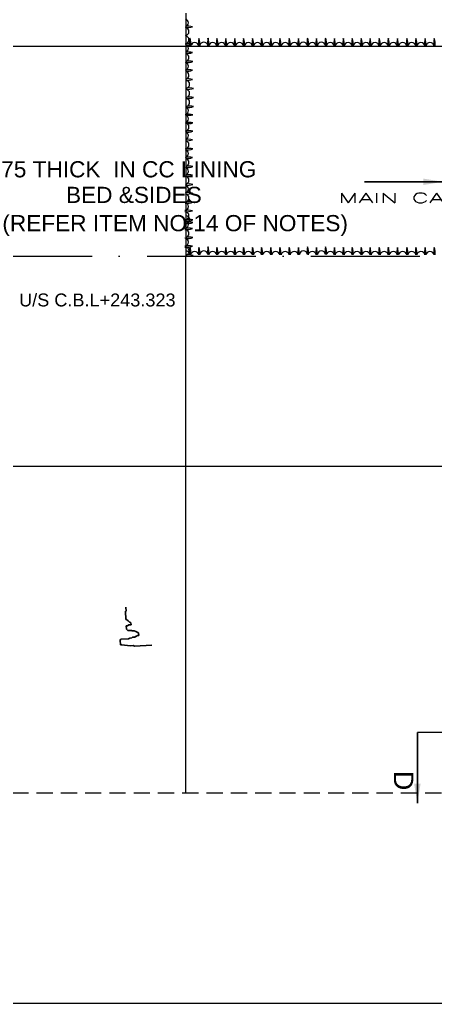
# Model space of a CAD drawing. Header units: feet. Extents: x 231797 to 1357550, y -93095 to 44152.
# Drawn here: x 243148.4 to 243212.6, y 17250.6 to 17402.7 of the extents above; entities that cross this region are included whole.
import ezdxf

# ---------------------------------------------------------------- set-up
doc = ezdxf.new("R2010")
doc.units = ezdxf.units.FT
doc.header["$LTSCALE"] = 2
doc.header["$MEASUREMENT"] = 0
doc.linetypes.add('ACAD_ISO10W100', pattern=[18, 12, -3, 0, -3])
doc.linetypes.add('DASHED', pattern=[0.75, 0.5, -0.25])
doc.styles.add('ROMANT', font='romant')
doc.styles.get("Standard").update_dxf_attribs({"font": 'arial.ttf'})
doc.dimstyles.get("Standard").update_dxf_attribs({"dimtxt": 2, "dimasz": 3, "dimexe": 0.18, "dimexo": 0.0625, "dimgap": 0.09, "dimtad": 0, "dimtih": 1, "dimtoh": 1, "dimdec": 0, "dimlfac": 50, "dimzin": 0, "dimdsep": 46, "dimtxsty": 'Standard', "dimcen": 0.09, "dimclrd": 5, "dimclre": 5, "dimclrt": 6, "dimadec": 0, "dimazin": 0, "dimtfac": 1, "dimtdec": 0, "dimtofl": 0, "dimtmove": 0, "dimatfit": 3, "dimfxl": 1, "dimtolj": 1, "dimtzin": 0, "dimarcsym": 0})

# ---------------------------------------------------------------- blocks, each defined once
blk = doc.blocks.new('A$C717C14BF')
for p, q in [((0, 14.57), (6.64, 14.98)), ((6.32, 11.49), (6.07, 11.21)), ((7.38, 11.56), (6.32, 11.49)), ((6.64, 14.98), (7.19, 14.74)), ((7.19, 14.74), (8.25, 14.81)), ((7.63, 11.84), (7.38, 11.56)), ((8.43, 11.89), (7.63, 11.84)), ((8.25, 14.81), (11.47, 14.47)), ((8.94, 12.19), (8.43, 11.89)), ((11.87, 12.36), (8.94, 12.19)), ((11.47, 14.47), (12, 14.5)), ((12.12, 12.65), (11.87, 12.36)), ((12, 14.5), (12.12, 12.65)), ((5.56, 10.92), (5.02, 10.88)), ((5.02, 10.88), (5.09, 9.82)), ((5.09, 9.82), (5.64, 9.59)), ((5.8, 11.2), (5.56, 10.92)), ((5.64, 9.59), (6.18, 9.36)), ((6.07, 11.21), (5.8, 11.2)), ((6.18, 9.36), (6.73, 9.12)), ((6.73, 9.12), (7.53, 9.17)), ((7.53, 9.17), (7.81, 8.92)), ((7.81, 8.92), (9.14, 9)), ((9.14, 9), (9.42, 8.75)), ((9.42, 8.75), (9.7, 8.51)), ((9.7, 8.51), (9.78, 7.18)), ((8.74, 6.85), (7.94, 6.8)), ((7.94, 6.8), (7.99, 6)), ((7.99, 6), (8.27, 5.76)), ((8.27, 5.76), (8.53, 5.77)), ((8.53, 5.77), (8.82, 5.52)), ((9.25, 7.15), (8.74, 6.85)), ((8.82, 5.52), (9.1, 5.27)), ((9.1, 5.27), (9.66, 4.78)), ((9.78, 7.18), (9.25, 7.15)), ((9.66, 4.78), (9.93, 4.79)), ((9.93, 4.79), (10.12, 1.61)), ((10.12, 1.61), (9.86, 1.59)), ((9.86, 1.59), (9.95, 0))]:
    blk.add_line(p, q)

msp = doc.modelspace()

# ---------------------------------------------------------------- linework, layer by layer
at = {"color": 7, "lineweight": 13, "ltscale": 0.25}
for p, q in [((243174.0728, 17444.1104), (243174.0728, 17366.1104)), ((243078.6617, 17398.6104), (243217.2729, 17398.6104)), ((243174.0728, 17283.101), (243174.0728, 17366.1104)), ((243217.2729, 17333.6104), (243078.6617, 17333.6104)), ((243238.6549, 17292.4363), (243209.8229, 17292.4588)), ((243078.6617, 17250.5963), (243447.6464, 17250.5963))]:
    msp.add_line(p, q, dxfattribs=at)
at = {"color": 7, "linetype": 'ACAD_ISO10W100', "lineweight": 13, "ltscale": 0.7}
msp.add_line((243066.892, 17366.1104), (243456.096, 17366.1104), dxfattribs=at)
at = {"color": 7, "linetype": 'DASHED', "lineweight": 13, "ltscale": 2.5}
msp.add_line((243217.2729, 17283.101), (243078.6617, 17283.101), dxfattribs=at)
at = {"color": 7, "lineweight": 13}
for centre, radius, start, end in [((243173.8771, 17402.2206), 0.5969, 283.300811, 76.683059), ((243174.4783, 17399.0286), 2.6547, 76.562353, 100.062938), ((243174.2028, 17404.1126), 2.6547, 265.930192, 289.640631), ((243173.9246, 17400.8442), 0.6311, 278.163355, 81.820516), ((243173.9264, 17399.5945), 0.6311, 278.631489, 82.000461), ((243173.8478, 17398.2587), 0.6311, 285.919225, 74.064646), ((243174.544, 17396.3682), 2.6547, 76.562353, 101.359641), ((243174.2685, 17401.4521), 2.6547, 264.651817, 289.640631), ((243177.2956, 17399.2396), 2.6547, 166.562353, 191.920984), ((243172.2117, 17398.9641), 2.6547, 354.099854, 19.640631), ((243175.4405, 17398.5256), 0.6311, 7.999539, 172.000461), ((243178.6635, 17399.1588), 2.6547, 166.562353, 191.920984), ((243173.5796, 17398.8833), 2.6547, 354.099854, 19.640631), ((243176.8567, 17398.6004), 0.6311, 7.999539, 172.000461), ((243180.0791, 17399.2366), 2.6547, 166.562353, 191.920984), ((243174.9952, 17398.9611), 2.6547, 354.099854, 19.640631), ((243178.2239, 17398.5226), 0.6311, 7.999539, 172.000461), ((243181.4464, 17399.1588), 2.6547, 166.562353, 191.920984), ((243176.3624, 17398.8833), 2.6547, 354.099854, 19.640631), ((243179.6013, 17398.5226), 0.6311, 7.999539, 172.000461), ((243182.8237, 17399.1588), 2.6547, 166.562353, 191.920984), ((243177.7398, 17398.8833), 2.6547, 354.099854, 19.640631), ((243180.9786, 17398.5226), 0.6311, 7.999539, 172.000461), ((243184.2011, 17399.1588), 2.6547, 166.562353, 191.920984), ((243179.1171, 17398.8833), 2.6547, 354.099854, 19.640631), ((243182.356, 17398.5226), 0.6311, 7.999539, 172.000461), ((243185.5784, 17399.1588), 2.6547, 166.562353, 191.920984), ((243180.4945, 17398.8833), 2.6547, 354.099854, 19.640631), ((243183.7333, 17398.5226), 0.6311, 7.999539, 172.000461), ((243186.9557, 17399.1588), 2.6547, 166.562353, 191.920984), ((243181.8718, 17398.8833), 2.6547, 354.099854, 19.640631), ((243185.1374, 17398.5226), 0.6311, 7.999539, 172.000461), ((243188.3598, 17399.1588), 2.6547, 166.562353, 191.920984), ((243183.2759, 17398.8833), 2.6547, 354.099854, 19.640631), ((243186.5472, 17398.5239), 0.6311, 7.999539, 172.000461), ((243189.7696, 17399.1601), 2.6547, 166.562353, 191.920984), ((243184.6857, 17398.8846), 2.6547, 354.099854, 19.640631), ((243187.9513, 17398.5239), 0.6311, 7.999539, 172.000461), ((243191.1737, 17399.1601), 2.6547, 166.562353, 191.920984), ((243186.0898, 17398.8846), 2.6547, 354.099854, 19.640631), ((243189.4012, 17398.5226), 0.6311, 7.999539, 172.000461), ((243192.6237, 17399.1588), 2.6547, 166.562353, 191.920984), ((243187.5397, 17398.8833), 2.6547, 354.099854, 19.640631), ((243190.8053, 17398.5226), 0.6311, 7.999539, 172.000461), ((243194.0278, 17399.1588), 2.6547, 166.562353, 191.920984), ((243188.9438, 17398.8833), 2.6547, 354.099854, 19.640631), ((243192.2209, 17398.6004), 0.6311, 7.999539, 172.000461), ((243195.4433, 17399.2366), 2.6547, 166.562353, 191.920984), ((243190.3594, 17398.9611), 2.6547, 354.099854, 19.640631), ((243193.5882, 17398.5226), 0.6311, 7.999539, 172.000461), ((243196.8112, 17399.1558), 2.6547, 166.562353, 191.920984), ((243191.7273, 17398.8803), 2.6547, 354.099854, 19.640631), ((243195.0044, 17398.5974), 0.6311, 7.999539, 172.000461), ((243198.2268, 17399.2336), 2.6547, 166.562353, 191.920984), ((243193.1429, 17398.9582), 2.6547, 354.099854, 19.640631), ((243196.3717, 17398.5196), 0.6311, 7.999539, 172.000461), ((243199.5941, 17399.1558), 2.6547, 166.562353, 191.920984), ((243194.5102, 17398.8803), 2.6547, 354.099854, 19.640631), ((243197.749, 17398.5196), 0.6311, 7.999539, 172.000461), ((243200.9714, 17399.1558), 2.6547, 166.562353, 191.920984), ((243195.8875, 17398.8803), 2.6547, 354.099854, 19.640631), ((243199.1264, 17398.5196), 0.6311, 7.999539, 172.000461), ((243202.3488, 17399.1558), 2.6547, 166.562353, 191.920984), ((243197.2648, 17398.8803), 2.6547, 354.099854, 19.640631), ((243200.5037, 17398.5196), 0.6311, 7.999539, 172.000461), ((243203.7261, 17399.1558), 2.6547, 166.562353, 191.920984), ((243198.6422, 17398.8803), 2.6547, 354.099854, 19.640631), ((243201.881, 17398.5196), 0.6311, 7.999539, 172.000461), ((243205.1035, 17399.1558), 2.6547, 166.562353, 191.920984), ((243200.0195, 17398.8803), 2.6547, 354.099854, 19.640631), ((243203.2851, 17398.5196), 0.6311, 7.999539, 172.000461), ((243206.5076, 17399.1558), 2.6547, 166.562353, 191.920984), ((243201.4236, 17398.8803), 2.6547, 354.099854, 19.640631), ((243204.6949, 17398.5209), 0.6311, 7.999539, 172.000461), ((243207.9174, 17399.1571), 2.6547, 166.562353, 191.920984), ((243202.8334, 17398.8816), 2.6547, 354.099854, 19.640631), ((243206.099, 17398.5209), 0.6311, 7.999539, 172.000461), ((243209.3215, 17399.1571), 2.6547, 166.562353, 191.920984), ((243204.2375, 17398.8816), 2.6547, 354.099854, 19.640631), ((243207.549, 17398.5196), 0.6311, 7.999539, 172.000461), ((243210.7714, 17399.1558), 2.6547, 166.562353, 191.920984), ((243205.6874, 17398.8803), 2.6547, 354.099854, 19.640631), ((243208.9531, 17398.5196), 0.6311, 7.999539, 172.000461), ((243212.1755, 17399.1558), 2.6547, 166.562353, 191.920984), ((243207.0915, 17398.8803), 2.6547, 354.099854, 19.640631), ((243210.3629, 17398.5209), 0.6311, 7.999539, 172.000461), ((243213.5853, 17399.1571), 2.6547, 166.562353, 191.920984), ((243208.5013, 17398.8816), 2.6547, 354.099854, 19.640631), ((243211.767, 17398.5209), 0.6311, 7.999539, 172.000461), ((243214.9894, 17399.1571), 2.6547, 166.562353, 191.920984), ((243209.9054, 17398.8816), 2.6547, 354.099854, 19.640631), ((243173.9303, 17396.8518), 0.6311, 278.234193, 81.749677), ((243174.484, 17395.0362), 2.6547, 76.562353, 100.046009), ((243174.2085, 17400.1202), 2.6547, 265.946903, 289.640631), ((243173.8785, 17395.4843), 0.5973, 283.758547, 76.225323), ((243174.54, 17393.624), 2.6547, 76.562353, 101.281352), ((243174.2646, 17398.7079), 2.6547, 264.728911, 289.640631), ((243174.4801, 17392.292), 2.6547, 76.562353, 99.968057), ((243174.2046, 17397.3759), 2.6547, 266.023855, 289.640631), ((243173.9264, 17394.1076), 0.6311, 283.41681, 81.423293), ((243174.5002, 17390.8725), 2.6547, 76.562353, 99.265114), ((243174.2248, 17395.9565), 2.6547, 266.718857, 289.640631), ((243174.025, 17392.7057), 0.6311, 277.999539, 82.000461), ((243174.6612, 17389.4833), 2.6547, 76.562353, 101.920984), ((243174.3858, 17394.5672), 2.6547, 264.099854, 289.640631), ((243174.025, 17391.3016), 0.6311, 277.999539, 82.000461), ((243174.6612, 17388.0792), 2.6547, 76.562353, 101.920984), ((243174.3858, 17393.1631), 2.6547, 264.099854, 289.640631), ((243174.025, 17389.8975), 0.6311, 277.999539, 82.000461), ((243173.844, 17388.6272), 0.6311, 286.312356, 73.671514), ((243174.54, 17385.4179), 2.6547, 76.562353, 101.268069), ((243174.54, 17390.5819), 2.6547, 258.731931, 283.437647), ((243173.844, 17387.3747), 0.6311, 286.312356, 73.671514), ((243174.6612, 17386.6751), 2.6547, 76.562353, 101.920984), ((243174.3858, 17391.759), 2.6547, 264.099854, 289.640631), ((243173.9264, 17386.0966), 0.6311, 278.631489, 82.000461), ((243174.54, 17384.1655), 2.6547, 76.562353, 101.268069), ((243174.5513, 17388.0471), 1.4322, 248.27925, 295.009867), ((243173.8478, 17384.7608), 0.6311, 285.919225, 74.064646), ((243174.544, 17382.8703), 2.6547, 76.562353, 101.359641), ((243174.2685, 17387.9542), 2.6547, 264.651817, 289.640631), ((243173.9303, 17383.3539), 0.6311, 278.234193, 81.749677), ((243174.484, 17381.5384), 2.6547, 76.562353, 100.046009), ((243174.2085, 17386.6223), 2.6547, 265.946903, 289.640631), ((243173.8785, 17381.9864), 0.5973, 283.758547, 76.225323), ((243174.54, 17380.1261), 2.6547, 76.562353, 101.281352), ((243174.2646, 17385.21), 2.6547, 264.728911, 289.640631), ((243173.9264, 17380.6097), 0.6311, 278.560578, 81.423293), ((243174.4801, 17378.7941), 2.6547, 76.562353, 99.968057), ((243174.2046, 17383.878), 2.6547, 266.023855, 289.640631), ((243173.8828, 17379.2434), 0.5969, 283.300811, 76.683059), ((243174.544, 17377.3834), 2.6547, 76.562353, 101.376644), ((243174.2685, 17382.4673), 2.6547, 264.635075, 289.640631), ((243173.9303, 17377.867), 0.6311, 278.163355, 81.820516), ((243174.54, 17374.6392), 2.6547, 76.562353, 101.29835), ((243174.2646, 17379.7231), 2.6547, 264.712171, 289.640631), ((243174.484, 17376.0515), 2.6547, 76.562353, 100.062938), ((243174.2085, 17381.1354), 2.6547, 265.930192, 289.640631), ((243173.9264, 17375.1228), 0.6311, 277.999539, 81.49419), ((243174.2046, 17378.3911), 2.6547, 266.007145, 289.640631), ((243173.8439, 17376.5296), 0.6311, 286.182254, 73.801616), ((243174.4801, 17373.3072), 2.6547, 76.562353, 99.984983), ((243173.8478, 17373.787), 0.6311, 277.999539, 82.000461), ((243174.544, 17371.8965), 2.6547, 76.562353, 101.920984), ((243174.2685, 17376.9804), 2.6547, 264.099854, 289.640631), ((243174.484, 17370.5646), 2.6547, 76.562353, 101.920984), ((243174.2085, 17375.6485), 2.6547, 264.099854, 289.640631), ((243173.9303, 17372.3801), 0.6311, 277.999539, 82.000461), ((243173.8486, 17371.0437), 0.6311, 277.999539, 82.000461), ((243174.5448, 17369.1532), 2.6547, 76.562353, 101.920984), ((243174.2693, 17374.2372), 2.6547, 264.099854, 289.640631), ((243174.2647, 17373.8311), 2.6547, 264.741991, 289.640631), ((243174.5402, 17368.7472), 2.6547, 76.562353, 101.268069), ((243174.025, 17371.7563), 0.6311, 277.999539, 82.000461), ((243174.4848, 17367.8213), 2.6547, 76.562353, 101.920984), ((243174.2093, 17372.9052), 2.6547, 264.099854, 289.640631), ((243173.9311, 17369.6368), 0.6311, 277.999539, 82.000461), ((243173.8525, 17368.301), 0.6311, 277.999539, 82.000461), ((243174.5487, 17366.4106), 2.6547, 76.562353, 101.920984), ((243174.2732, 17371.4945), 2.6547, 264.099854, 289.640631), ((243174.4887, 17365.0786), 2.6547, 76.562353, 101.920984), ((243174.2132, 17370.1625), 2.6547, 264.099854, 289.640631), ((243173.935, 17366.8942), 0.6311, 277.999539, 82.000461), ((243174.0732, 17366.3053), 0.6311, 7.999539, 90.032554), ((243177.2956, 17366.9415), 2.6547, 166.562353, 191.920984), ((243172.2117, 17366.666), 2.6547, 354.099854, 19.640631), ((243175.4405, 17366.2275), 0.6311, 7.999539, 172.000461), ((243178.6635, 17366.8607), 2.6547, 166.562353, 191.920984), ((243173.5796, 17366.5852), 2.6547, 354.099854, 19.640631), ((243176.8567, 17366.3023), 0.6311, 7.999539, 172.000461), ((243180.0791, 17366.9385), 2.6547, 166.562353, 191.920984), ((243174.9952, 17366.663), 2.6547, 354.099854, 19.640631), ((243178.2239, 17366.2245), 0.6311, 7.999539, 172.000461), ((243181.4464, 17366.8607), 2.6547, 166.562353, 191.920984), ((243176.3624, 17366.5852), 2.6547, 354.099854, 19.640631), ((243179.6013, 17366.2245), 0.6311, 7.999539, 172.000461), ((243182.8237, 17366.8607), 2.6547, 166.562353, 191.920984), ((243177.7398, 17366.5852), 2.6547, 354.099854, 19.640631), ((243180.9786, 17366.2245), 0.6311, 7.999539, 172.000461), ((243184.2011, 17366.8607), 2.6547, 166.562353, 191.920984), ((243179.1171, 17366.5852), 2.6547, 354.099854, 19.640631), ((243182.356, 17366.2245), 0.6311, 7.999539, 172.000461), ((243185.5784, 17366.8607), 2.6547, 166.562353, 191.920984), ((243180.4945, 17366.5852), 2.6547, 354.099854, 19.640631), ((243183.7333, 17366.2245), 0.6311, 7.999539, 172.000461), ((243186.9557, 17366.8607), 2.6547, 166.562353, 191.920984), ((243181.8718, 17366.5852), 2.6547, 354.099854, 19.640631), ((243185.1374, 17366.2245), 0.6311, 7.999539, 172.000461), ((243188.3598, 17366.8607), 2.6547, 166.562353, 191.920984), ((243183.2759, 17366.5852), 2.6547, 354.099854, 19.640631), ((243186.5472, 17366.2258), 0.6311, 7.999539, 172.000461), ((243189.7696, 17366.862), 2.6547, 166.562353, 191.920984), ((243184.6857, 17366.5865), 2.6547, 354.099854, 19.640631), ((243187.9513, 17366.2258), 0.6311, 7.999539, 172.000461), ((243191.1737, 17366.862), 2.6547, 166.562353, 191.920984), ((243186.0898, 17366.5865), 2.6547, 354.099854, 19.640631), ((243189.4012, 17366.2245), 0.6311, 7.999539, 172.000461), ((243192.6237, 17366.8607), 2.6547, 166.562353, 191.920984), ((243187.5397, 17366.5852), 2.6547, 354.099854, 19.640631), ((243190.8053, 17366.2245), 0.6311, 7.999539, 172.000461), ((243194.0278, 17366.8607), 2.6547, 166.562353, 191.920984), ((243188.9438, 17366.5852), 2.6547, 354.099854, 19.640631), ((243192.2209, 17366.3023), 0.6311, 7.999539, 172.000461), ((243195.4433, 17366.9385), 2.6547, 166.562353, 191.920984), ((243190.3594, 17366.663), 2.6547, 354.099854, 19.640631), ((243193.5882, 17366.2245), 0.6311, 7.999539, 172.000461), ((243196.8112, 17366.8577), 2.6547, 166.562353, 191.920984), ((243191.7273, 17366.5822), 2.6547, 354.099854, 19.640631), ((243195.0044, 17366.2993), 0.6311, 7.999539, 172.000461), ((243198.2268, 17366.9355), 2.6547, 166.562353, 191.920984), ((243193.1429, 17366.6601), 2.6547, 354.099854, 19.640631), ((243196.3717, 17366.2215), 0.6311, 7.999539, 172.000461), ((243199.5941, 17366.8577), 2.6547, 166.562353, 191.920984), ((243194.5102, 17366.5822), 2.6547, 354.099854, 19.640631), ((243197.749, 17366.2215), 0.6311, 7.999539, 172.000461), ((243200.9714, 17366.8577), 2.6547, 166.562353, 191.920984), ((243195.8875, 17366.5822), 2.6547, 354.099854, 19.640631), ((243199.1264, 17366.2215), 0.6311, 7.999539, 172.000461), ((243202.3488, 17366.8577), 2.6547, 166.562353, 191.920984), ((243197.2648, 17366.5822), 2.6547, 354.099854, 19.640631), ((243200.5037, 17366.2215), 0.6311, 7.999539, 172.000461), ((243203.7261, 17366.8577), 2.6547, 166.562353, 191.920984), ((243198.6422, 17366.5822), 2.6547, 354.099854, 19.640631), ((243201.881, 17366.2215), 0.6311, 7.999539, 172.000461), ((243205.1035, 17366.8577), 2.6547, 166.562353, 191.920984), ((243200.0195, 17366.5822), 2.6547, 354.099854, 19.640631), ((243203.2851, 17366.2215), 0.6311, 7.999539, 172.000461), ((243206.5076, 17366.8577), 2.6547, 166.562353, 191.920984), ((243201.4236, 17366.5822), 2.6547, 354.099854, 19.640631), ((243204.6949, 17366.2228), 0.6311, 7.999539, 172.000461), ((243207.9174, 17366.859), 2.6547, 166.562353, 191.920984), ((243202.8334, 17366.5835), 2.6547, 354.099854, 19.640631), ((243206.099, 17366.2228), 0.6311, 7.999539, 172.000461), ((243209.3215, 17366.859), 2.6547, 166.562353, 191.920984), ((243204.2375, 17366.5835), 2.6547, 354.099854, 19.640631), ((243207.549, 17366.2215), 0.6311, 7.999539, 172.000461), ((243210.7714, 17366.8577), 2.6547, 166.562353, 191.920984), ((243205.6874, 17366.5822), 2.6547, 354.099854, 19.640631), ((243208.9531, 17366.2215), 0.6311, 7.999539, 172.000461), ((243212.1755, 17366.8577), 2.6547, 166.562353, 191.920984), ((243207.0915, 17366.5822), 2.6547, 354.099854, 19.640631), ((243210.3629, 17366.2228), 0.6311, 7.999539, 172.000461), ((243213.5853, 17366.859), 2.6547, 166.562353, 191.920984), ((243208.5013, 17366.5835), 2.6547, 354.099854, 19.640631), ((243211.767, 17366.2228), 0.6311, 7.999539, 172.000461), ((243214.9894, 17366.859), 2.6547, 166.562353, 191.920984), ((243209.9054, 17366.5835), 2.6547, 354.099854, 19.640631), ((243174.5712, 17363.6718), 2.6547, 76.562353, 101.920984), ((243174.2958, 17368.7557), 2.6547, 264.099854, 289.640631)]:
    msp.add_arc(centre, radius, start, end, dxfattribs=at)

# ---------------------------------------------------------------- block references
at = {"color": 7, "lineweight": 13, "xscale": 0.403450272831833, "yscale": 0.403450272831833, "zscale": 0.403450272831833, "rotation": 180}
msp.add_blockref('A$C717C14BF', (243168.8237, 17311.8674), dxfattribs=at)

# ---------------------------------------------------------------- texts
at = {"color": 7, "lineweight": 13}
for s, p in [('75 THICK  IN CC LINING  ', (243145.5726, 17378.3119)), ('BED &SIDES', (243155.5716, 17374.3512)), ('(REFER ITEM NO 14 OF NOTES) ', (243145.7464, 17369.9843))]:
    msp.add_text(s, height=2.5, dxfattribs=at).set_placement(p)
at = {"color": 7, "lineweight": 13, "style": 'ROMANT', "width": 2}
msp.add_text('MAIN CANAL', height=1.5, dxfattribs=at).set_placement((243197.596, 17374.3847))
at = {"color": 7, "lineweight": 13}
for p in [(243206.1948, 17286.5677), (243206.1948, 17286.5583)]:
    msp.add_text('D', height=3, rotation=269.971657, dxfattribs=at).set_placement(p)
at = {"color": 7, "lineweight": 13, "insert": (243160.4139, 17359.3357), "char_height": 2, "attachment_point": 5}
msp.add_mtext('U/S C.B.L+243.323', dxfattribs=at)

# ---------------------------------------------------------------- leaders
at = {"color": 7, "lineweight": 13, "ltscale": 0.25}
for points in [[(243213.7572, 17377.6266), (243201.6309, 17377.6152), (243201.6309, 17377.6153)], [(243209.8122, 17281.5372), (243209.8229, 17292.356), (243209.8229, 17292.4682)], [(243209.8122, 17281.5278), (243209.8229, 17292.3465), (243209.8229, 17292.4588)]]:
    msp.add_leader(points, dimstyle='Standard', override={"dimgap": 0.09, "dimtad": 0, "dimclrd": 256}, dxfattribs=at)

doc.saveas('drawing.dxf')
